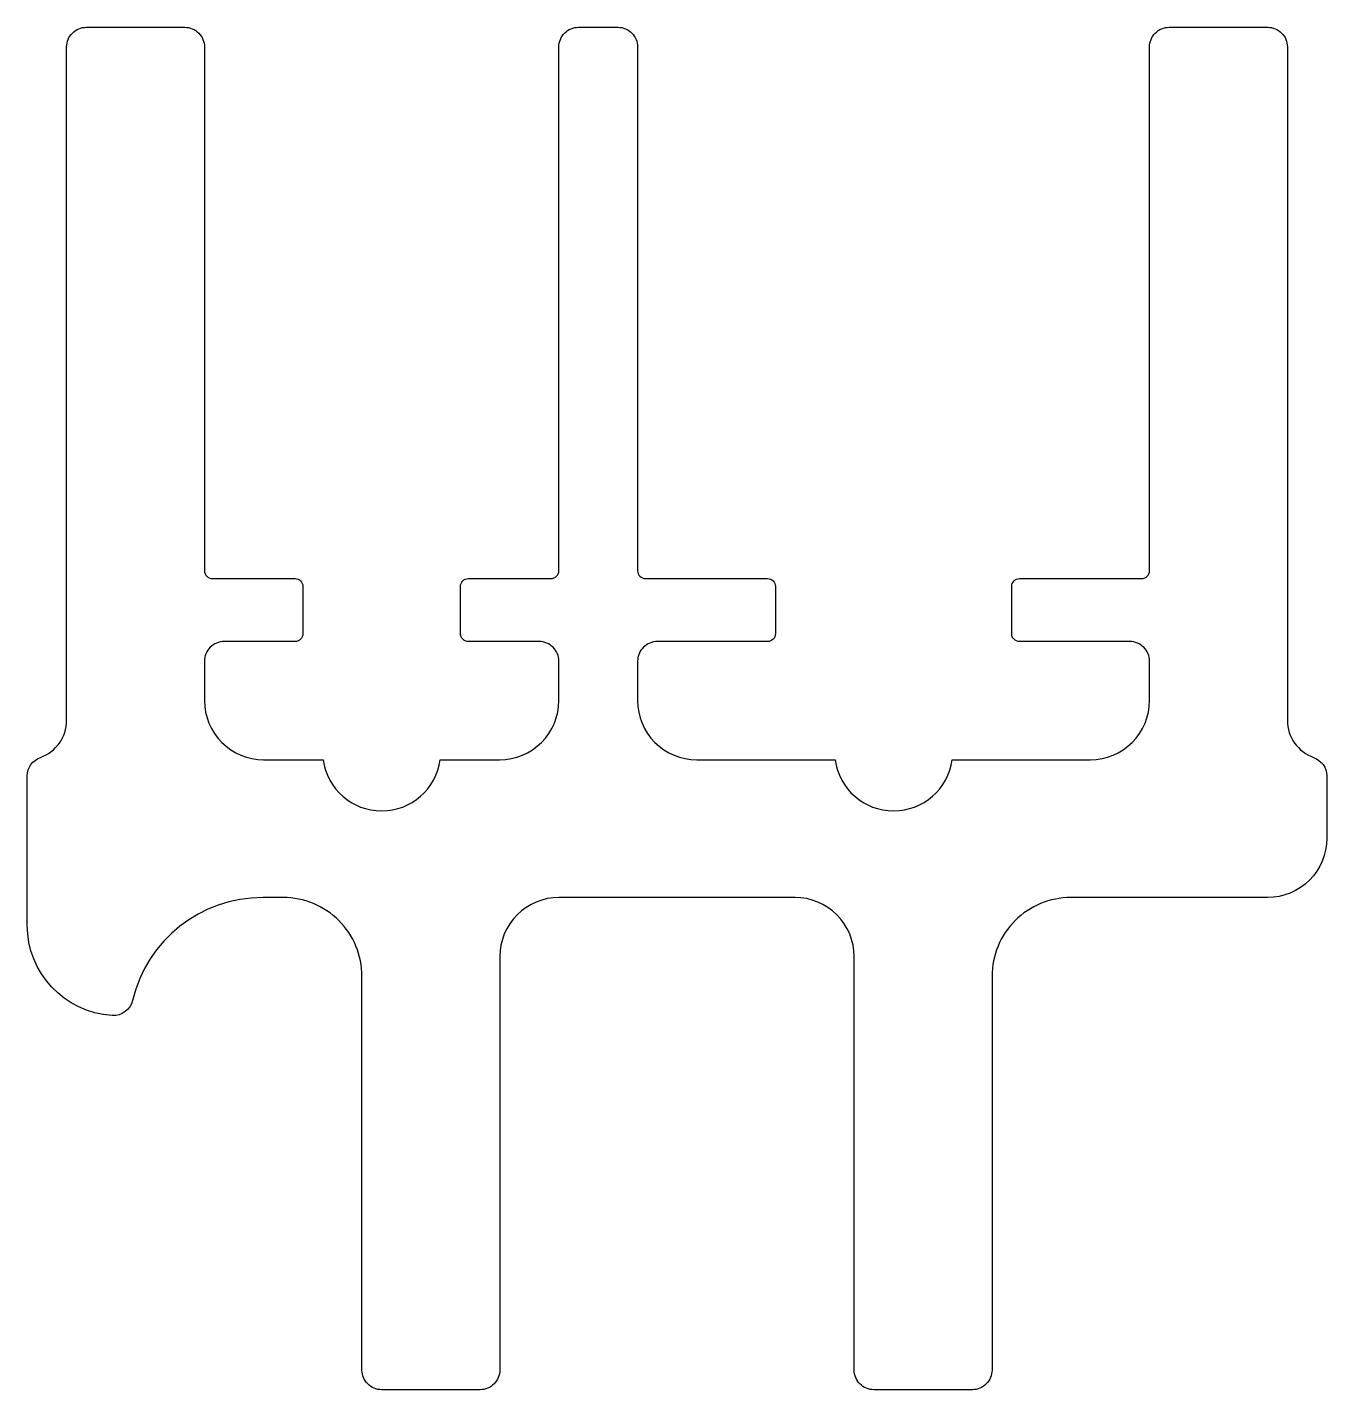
# Model space of a CAD drawing. Extents: x 162.6 to 195.6, y 205.1 to 239.7.
import ezdxf

# ---------------------------------------------------------------- set-up
doc = ezdxf.new("R2010")
doc.units = 0
doc.layers.get('0').update_dxf_attribs({"linetype": 'CONTINUOUS'})

msp = doc.modelspace()

# ---------------------------------------------------------------- linework, layer by layer
at = {"color": 7}
msp.add_lwpolyline([(178.14, 239.226), (178.14, 225.926, 0.414214), (178.34, 225.726), (181.44, 225.726, -0.414214), (181.64, 225.526), (181.64, 224.326, -0.414214), (181.44, 224.126), (178.64, 224.126, 0.414214), (178.14, 223.626), (178.14, 222.626, 0.414214), (179.64, 221.126), (183.154, 221.126, 0.874475), (186.127, 221.126), (189.64, 221.126, 0.414214), (191.14, 222.626), (191.14, 223.626, 0.414214), (190.64, 224.126), (187.84, 224.126, -0.414214), (187.64, 224.326), (187.64, 225.526, -0.414214), (187.84, 225.726), (190.94, 225.726, 0.414214), (191.14, 225.926), (191.14, 239.226, -0.414214), (191.64, 239.726), (194.14, 239.726, -0.414214), (194.64, 239.226), (194.64, 222.126, 0.317837), (195.307, 221.183, -0.317837), (195.64, 220.712), (195.64, 219.126, -0.414214), (194.14, 217.626), (189.14, 217.626, 0.414214), (187.14, 215.626), (187.14, 205.626, -0.414214), (186.64, 205.126), (184.14, 205.126, -0.414214), (183.64, 205.626), (183.64, 216.126, 0.414214), (182.14, 217.626), (176.14, 217.626, 0.414214), (174.64, 216.126), (174.64, 205.626, -0.414214), (174.14, 205.126), (171.64, 205.126, -0.414214), (171.14, 205.626), (171.14, 215.626, 0.414214), (169.14, 217.626), (168.621, 217.626, 0.347279), (165.314, 215.014, -0.364963), (164.796, 214.63, -0.395945), (162.64, 216.926), (162.64, 220.712, -0.317837), (162.974, 221.183, 0.317837), (163.64, 222.126), (163.64, 239.226, -0.414214), (164.14, 239.726), (166.64, 239.726, -0.414214), (167.14, 239.226), (167.14, 225.926, 0.414214), (167.34, 225.726), (169.44, 225.726, -0.414214), (169.64, 225.526), (169.64, 224.326, -0.414214), (169.44, 224.126), (167.64, 224.126, 0.414214), (167.14, 223.626), (167.14, 222.626, 0.414214), (168.64, 221.126), (170.154, 221.126, 0.874475), (173.127, 221.126), (174.64, 221.126, 0.414214), (176.14, 222.626), (176.14, 223.626, 0.414214), (175.64, 224.126), (173.84, 224.126, -0.414214), (173.64, 224.326), (173.64, 225.526, -0.414214), (173.84, 225.726), (175.94, 225.726, 0.414214), (176.14, 225.926), (176.14, 239.226, -0.414214), (176.64, 239.726), (177.64, 239.726, -0.414214)], format="xyb", close=True, dxfattribs=at)

doc.saveas('drawing.dxf')
